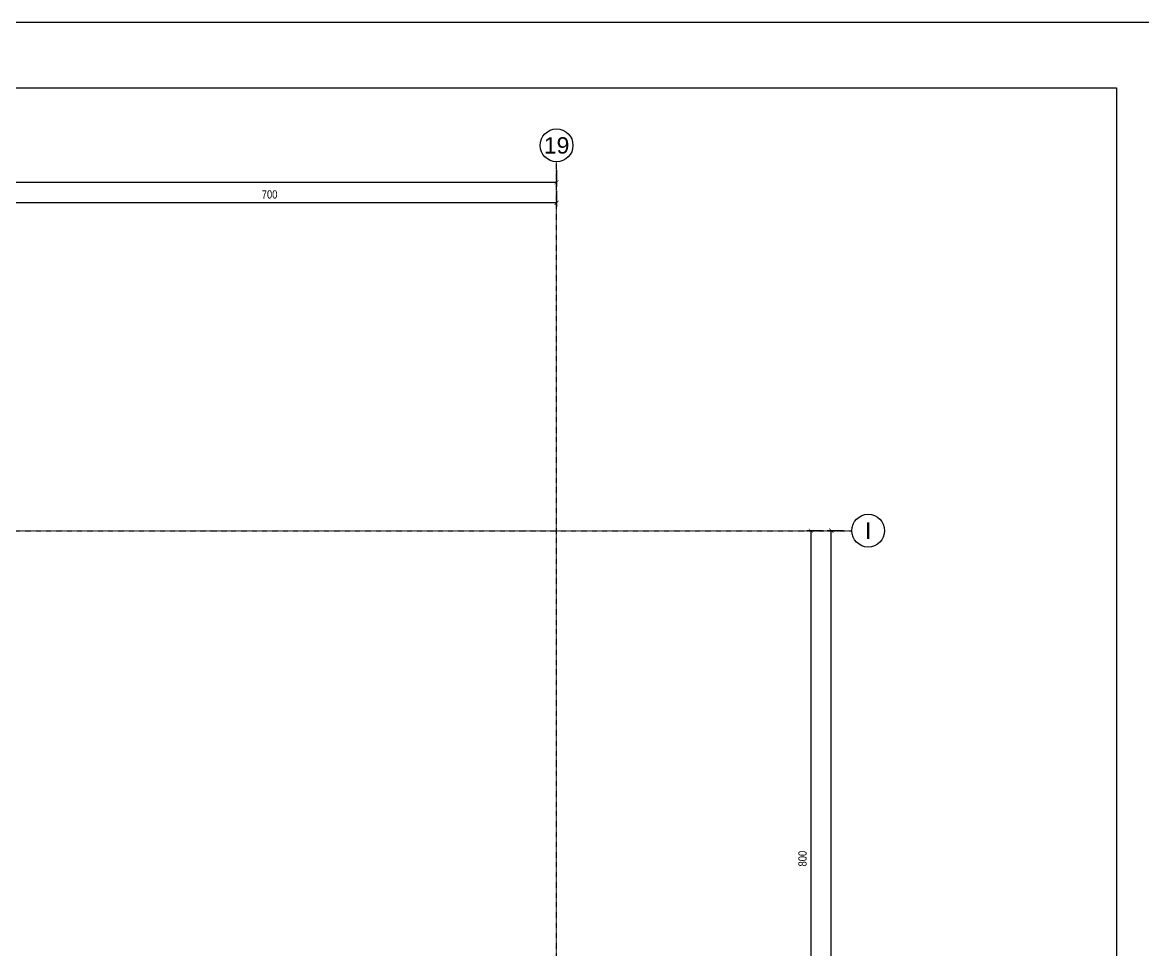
# Model space of a CAD drawing. Extents: x -1439 to 23780, y -1362 to 4476.
# Drawn here: x 4071 to 5437, y 3074 to 4205 of the extents above; entities that cross this region are included whole.
import ezdxf
from ezdxf.enums import TextEntityAlignment as Align

# ---------------------------------------------------------------- set-up
doc = ezdxf.new("R2010")
doc.units = 0
doc.header["$MEASUREMENT"] = 0
doc.linetypes.add('Audi$0$DASHDOT2', pattern=[0.5, 0.25, -0.125, 0, -0.125])
doc.layers.get('0').update_dxf_attribs({"color": 9, "lineweight": 9})
doc.layers.get('Defpoints').update_dxf_attribs({"color": 9, "lineweight": 9})
for name, color, linetype, lineweight in [('Audi$0$10', 8, 'Continuous', 9), ('Audi$0$24', 8, 'Audi$0$DASHDOT2', 9), ('Audi$0$25', 8, 'Continuous', 9)]:
    doc.layers.add(name, color=color, linetype=linetype, lineweight=lineweight)
doc.layers.add('Audi$0$40A', color=8, linetype='Continuous', lineweight=9, plot=False)
doc.styles.add('Audi$0$Arial', font='arial.ttf', dxfattribs={"height": 2.5})
doc.styles.add('Audi$0$MuuM_TEXT-STANDART', font='ARIALN.TTF')
doc.dimstyles.new('Audi$0$MuuM_DIM50', dxfattribs={"dimscale": 5, "dimtxt": 2, "dimasz": 1, "dimexe": 1, "dimexo": 1, "dimgap": 1, "dimtad": 1, "dimdec": 1, "dimrnd": 0.5, "dimdsep": 46, "dimtxsty": 'Audi$0$MuuM_TEXT-STANDART', "dimblk": 'Audi$0$_ArchTick', "dimcen": 0, "dimdle": 0.15, "dimclrd": 256, "dimclre": 256, "dimclrt": 256, "dimadec": 0, "dimazin": 0, "dimtfac": 5, "dimtdec": 1, "dimtix": 1, "dimtmove": 2, "dimatfit": 3, "dimldrblk": 'Audi$0$_Dot', "dimfxl": 3, "dimfxlon": 1, "dimtolj": 1, "dimlwd": -1, "dimlwe": -1, "dimarcsym": 0})

# ---------------------------------------------------------------- blocks, each defined once
blk = doc.blocks.new('Audi$0$0_aks')
at = {"linetype": 'Continuous'}
blk.add_circle((0, 0), 2, dxfattribs=at)
at = {"style": 'Audi$0$Arial'}
blk.add_attdef('AKS', text='', height=2, dxfattribs=at).set_placement((0, 0), align=Align.MIDDLE_CENTER)
blk = doc.blocks.new('Audi$0$_ArchTick')
at = {"color": 0, "linetype": 'ByBlock', "const_width": 0.15}
blk.add_lwpolyline([(-0.5, -0.5), (0.5, 0.5)], dxfattribs=at)
blk = doc.blocks.new('*D507')
at = {"layer": 'Audi$0$25', "transparency": 16777216}
for p, q in [((-3500, 1240), (-3500, 1220)), ((0, 1240), (0, 1220)), ((-3500.8, 1225), (0.7, 1225))]:
    blk.add_line(p, q, dxfattribs=at)
at = {"layer": 'Defpoints', "color": 0, "transparency": 16777216}
for p in [(-3500, 1250), (0, 1250), (0, 1225)]:
    blk.add_point(p, dxfattribs=at)
at = {"layer": 'Audi$0$25', "transparency": 16777216, "xscale": 5, "yscale": 5, "zscale": 5, "rotation": 180}
blk.add_blockref('Audi$0$_ArchTick', (-3500, 1225), dxfattribs=at)
at = {"layer": 'Audi$0$25', "transparency": 16777216, "xscale": 5, "yscale": 5, "zscale": 5}
blk.add_blockref('Audi$0$_ArchTick', (0, 1225), dxfattribs=at)
at = {"layer": 'Audi$0$25', "transparency": 16777216, "insert": (-1750, 1235.1), "char_height": 10, "attachment_point": 5, "style": 'Audi$0$MuuM_TEXT-STANDART'}
blk.add_mtext('\\A1;3500', dxfattribs=at)
blk = doc.blocks.new('Audi$0$_Dot')
at = {"color": 0, "linetype": 'ByBlock', "lineweight": -2}
blk.add_line((-0.5, 0), (-1, 0), dxfattribs=at)
at = {"color": 0, "linetype": 'ByBlock', "const_width": 0.5}
blk.add_lwpolyline([(-0.25, 0, 1), (0.25, 0, 1)], format="xyb", close=True, dxfattribs=at)
blk = doc.blocks.new('*D508')
at = {"layer": 'Audi$0$25', "transparency": 16777216}
for p, q in [((-700, 1215), (-700, 1195)), ((0, 1215), (0, 1195)), ((0.7, 1200), (-700.8, 1200))]:
    blk.add_line(p, q, dxfattribs=at)
at = {"layer": 'Defpoints', "color": 0, "transparency": 16777216}
for p in [(-700, 1250), (0, 1250), (-700, 1200)]:
    blk.add_point(p, dxfattribs=at)
at = {"layer": 'Audi$0$25', "transparency": 16777216, "xscale": 5, "yscale": 5, "zscale": 5, "rotation": 180}
blk.add_blockref('Audi$0$_ArchTick', (-700, 1200), dxfattribs=at)
at = {"layer": 'Audi$0$25', "transparency": 16777216, "xscale": 5, "yscale": 5, "zscale": 5}
blk.add_blockref('Audi$0$_ArchTick', (0, 1200), dxfattribs=at)
at = {"layer": 'Audi$0$25', "transparency": 16777216, "insert": (-350, 1210.1), "char_height": 10, "attachment_point": 5, "style": 'Audi$0$MuuM_TEXT-STANDART'}
blk.add_mtext('\\A1;700', dxfattribs=at)
blk = doc.blocks.new('*D499')
at = {"layer": 'Audi$0$25', "transparency": 16777216}
for p, q in [((325, 800), (305, 800)), ((310, 800.8), (310, -0.7)), ((325, 0), (305, 0))]:
    blk.add_line(p, q, dxfattribs=at)
at = {"layer": 'Defpoints', "color": 0, "transparency": 16777216}
for p in [(360, 800), (310, 0), (360, 0)]:
    blk.add_point(p, dxfattribs=at)
at = {"layer": 'Audi$0$25', "transparency": 16777216, "xscale": 5, "yscale": 5, "zscale": 5}
for p, rotation in [((310, 800), 90), ((310, 0), 270)]:
    blk.add_blockref('Audi$0$_ArchTick', p, dxfattribs=dict(at, rotation=rotation))
at = {"layer": 'Audi$0$25', "transparency": 16777216, "insert": (299.9, 400), "char_height": 10, "attachment_point": 5, "rotation": 90, "style": 'Audi$0$MuuM_TEXT-STANDART'}
blk.add_mtext('\\A1;800', dxfattribs=at)
blk = doc.blocks.new('*D514')
at = {"layer": 'Audi$0$25', "transparency": 16777216}
for p, q in [((350, 800), (330, 800)), ((335, -2440.8), (335, 800.8)), ((350, -2440), (330, -2440))]:
    blk.add_line(p, q, dxfattribs=at)
at = {"layer": 'Defpoints', "color": 0, "transparency": 16777216}
for p in [(335, 800), (360, 800), (360, -2440)]:
    blk.add_point(p, dxfattribs=at)
at = {"layer": 'Audi$0$25', "transparency": 16777216, "xscale": 5, "yscale": 5, "zscale": 5}
for p, rotation in [((335, 800), 90), ((335, -2440), 270)]:
    blk.add_blockref('Audi$0$_ArchTick', p, dxfattribs=dict(at, rotation=rotation))
at = {"layer": 'Audi$0$25', "transparency": 16777216, "insert": (324.9, -820), "char_height": 10, "attachment_point": 5, "rotation": 90, "style": 'Audi$0$MuuM_TEXT-STANDART'}
blk.add_mtext('\\A1;3240', dxfattribs=at)
blk = doc.blocks.new('Audi$0$P-AKS_AUDI')
at = {"layer": 'Audi$0$24'}
for points in [[(0, -2590), (0, 1250)], [(-3840, 800), (360, 800)]]:
    blk.add_lwpolyline(points, dxfattribs=at)
at = {"layer": 'Audi$0$24', "xscale": 10, "yscale": 10, "zscale": 10}
for p, values in [((0, 1270), {'AKS': '19'}), ((380, 800), {'AKS': 'I'})]:
    blk.add_blockref('Audi$0$0_aks', p, dxfattribs=at).add_auto_attribs(values)
at = {"layer": 'Audi$0$25'}
for base, p1, p2, picture, middle in [((0, 1225), (-3500, 1250), (0, 1250), '*D507', (-1750, 1235.11)), ((-700, 1200), (0, 1250), (-700, 1250), '*D508', (-350, 1210.11))]:
    dim = blk.add_linear_dim(base=base, p1=p1, p2=p2, dimstyle='Audi$0$MuuM_DIM50', dxfattribs=at)
    dim.commit()
    dim.dimension.update_dxf_attribs({"geometry": picture, "text_midpoint": middle})
for base, p1, p2, picture, middle in [((310, 0), (360, 800), (360, 0), '*D499', (299.89, 400)), ((335, 800), (360, -2440), (360, 800), '*D514', (324.89, -820))]:
    dim = blk.add_linear_dim(base=base, p1=p1, p2=p2, angle=90, dimstyle='Audi$0$MuuM_DIM50', dxfattribs=at)
    dim.commit()
    dim.dimension.update_dxf_attribs({"geometry": picture, "text_midpoint": middle})
blk = doc.blocks.new('Audi$0$p-zemin kat')
at = {"layer": 'Audi$0$24'}
blk.add_blockref('Audi$0$P-AKS_AUDI', (4722.5, 2785), dxfattribs=at)

msp = doc.modelspace()

# ---------------------------------------------------------------- linework, layer by layer
at = {"layer": 'Audi$0$40A'}
for points in [[(5945, 4205), (0, 4205), (0, 0), (5945, 0)], [(5405.06, 80), (80, 80), (80, 4125), (5405.06, 4125)]]:
    msp.add_lwpolyline(points, close=True, dxfattribs=at)

# ---------------------------------------------------------------- block references
at = {"layer": 'Audi$0$10'}
msp.add_blockref('Audi$0$p-zemin kat', (0, 0), dxfattribs=at)

doc.saveas('drawing.dxf')
